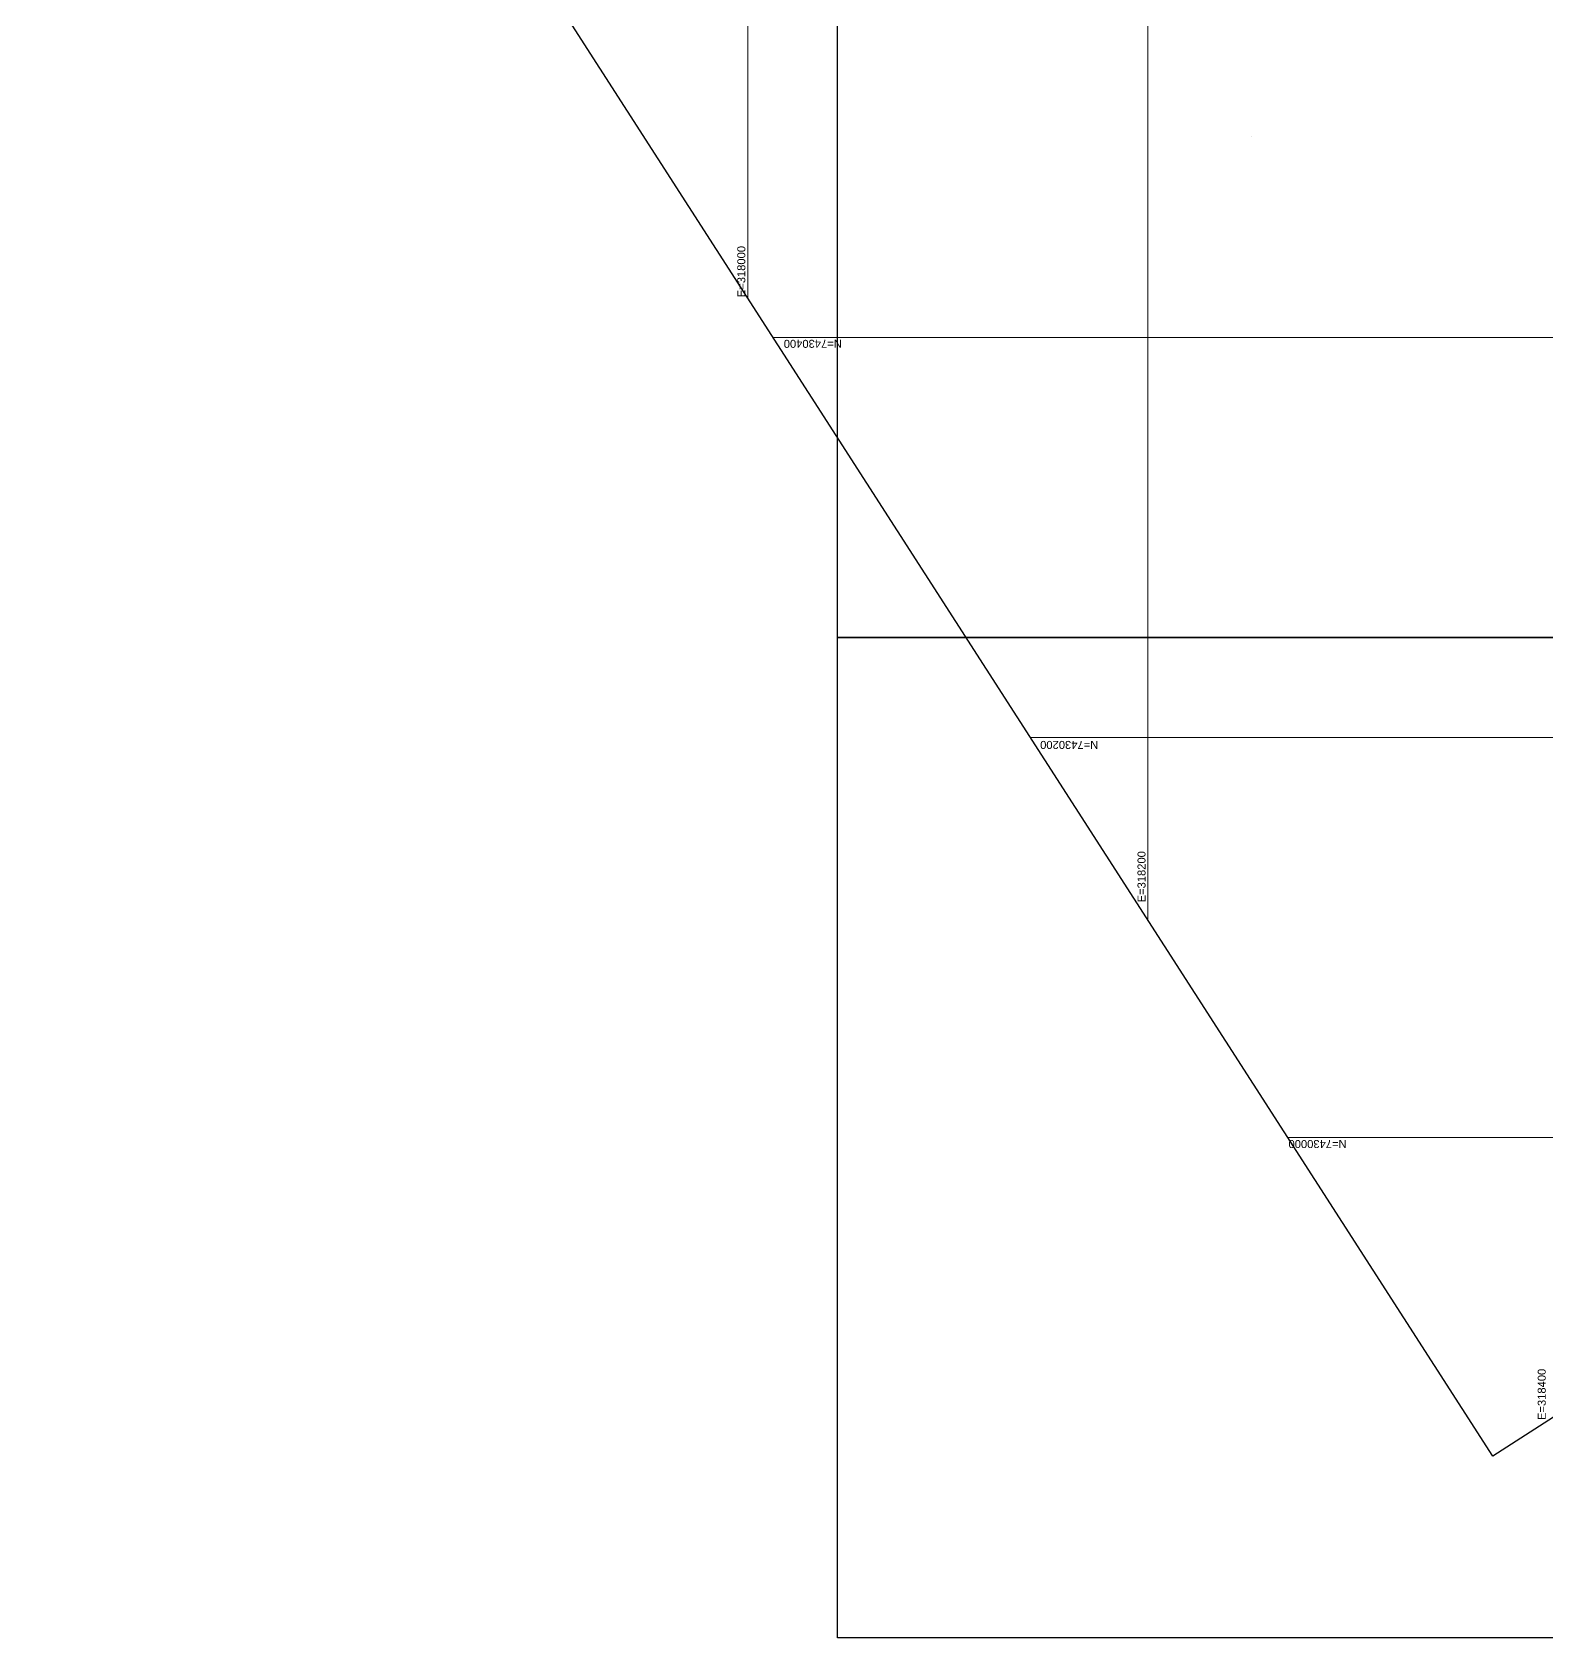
# Model space of a CAD drawing. Header units: metres. Extents: x 307545 to 341809, y 7387092 to 7434457.
# Drawn here: x 317642 to 318399, y 7429750 to 7430553 of the extents above; entities that cross this region are included whole.
import ezdxf
from ezdxf.enums import TextEntityAlignment as Align

# ---------------------------------------------------------------- set-up
doc = ezdxf.new("R2010")
doc.units = ezdxf.units.M
doc.header["$LTSCALE"] = 10
doc.layers.add('2 - TIC', color=40, linetype='TIC_LINE', lineweight=30)
doc.layers.add('F-VT-MALHA', color=8, linetype='Continuous', lineweight=0)
doc.layers.add('A-IMAGENS', color=255, linetype='Continuous')
doc.layers.add('F-SC-MALHA-TXT', color=8, linetype='Continuous')
doc.layers.add('A-VIEWPORTS', color=2, linetype='Continuous', plot=False)
doc.styles.add('Arial', font='arial.ttf')
doc.styles.get("Standard").update_dxf_attribs({"font": 'arial.ttf'})
doc.linetypes.add('TIC_LINE', pattern='A,3.5,-0.25,["TIC",Standard,S=0.175,R=0,X=-0.05,Y=-0.1],-0.5', length=4.25)
doc.dimstyles.new('ISO-25', dxfattribs={"dimtxt": 2.5, "dimasz": 2.5, "dimexe": 1.25, "dimexo": 0.625, "dimtad": 1, "dimtxsty": 'Standard', "dimcen": 2.5, "dimadec": 0, "dimazin": 0, "dimtfac": 1, "dimtmove": 0, "dimatfit": 3, "dimfxl": 1, "dimarcsym": 0})
picture_1 = doc.add_image_def('image41.jpg', size_in_pixel=(5000, 5000))
picture_2 = doc.add_image_def('image47.jpg', size_in_pixel=(5000, 5000))

msp = doc.modelspace()

# ---------------------------------------------------------------- linework, layer by layer
at = {"layer": 'A-VIEWPORTS', "color": 2, "linetype": 'Continuous', "lineweight": -3}
msp.add_lwpolyline([(318372.37, 7429840.77), (317642.4, 7430975.8), (318125.18, 7431286.29), (318855.15, 7430151.25)], close=True, dxfattribs=at)
at = {"layer": 'F-VT-MALHA'}
for p, q in [((318200, 7431157.03), (318200, 7430108.78)), ((318000, 7431109.88), (318000, 7430419.77)), ((318012.71, 7430400), (318695.17, 7430400)), ((318141.34, 7430200), (318692.45, 7430200)), ((318269.96, 7430000), (318570.1, 7430000))]:
    msp.add_line(p, q, dxfattribs=at)

# ---------------------------------------------------------------- texts
at = {"layer": 'F-SC-MALHA-TXT', "style": 'Arial'}
for s, p in [('E=318000', (318000, 7430420.07)), ('E=318200', (318200, 7430117.58)), ('E=318400', (318400, 7429858.84))]:
    msp.add_text(s, height=4, rotation=90, dxfattribs=at).set_placement(p, align=Align.BOTTOM_LEFT)
for s, p in [('N=7430400', (318018.01, 7430400)), ('N=7430200', (318146.14, 7430199.5)), ('N=7430000', (318270.26, 7430000))]:
    msp.add_text(s, height=4, rotation=180, dxfattribs=at).set_placement(p, align=Align.BOTTOM_RIGHT)

# ---------------------------------------------------------------- pictures from other files: only their frames are drawn
at = {"layer": 'A-IMAGENS', "transparency": 33554687}
image = msp.add_image(picture_1, insert=(318044.9, 7430249.95), size_in_units=(500, 500), dxfattribs=dict(at, brightness=90))
image.dxf.flags = 6
image = msp.add_image(picture_2, insert=(318044.9, 7429749.95), size_in_units=(500, 500), dxfattribs=dict(at, brightness=90))
image.dxf.flags = 6

# ---------------------------------------------------------------- leaders
at = {"layer": '2 - TIC', "color": 40, "linetype": 'TIC_LINE', "lineweight": 30}
msp.add_leader([(318251.83, 7430500.23), (318251.84, 7430500.21)], dimstyle='ISO-25', override={"dimscale": 1, "dimasz": 0.01}, dxfattribs=at)

doc.saveas('drawing.dxf')
